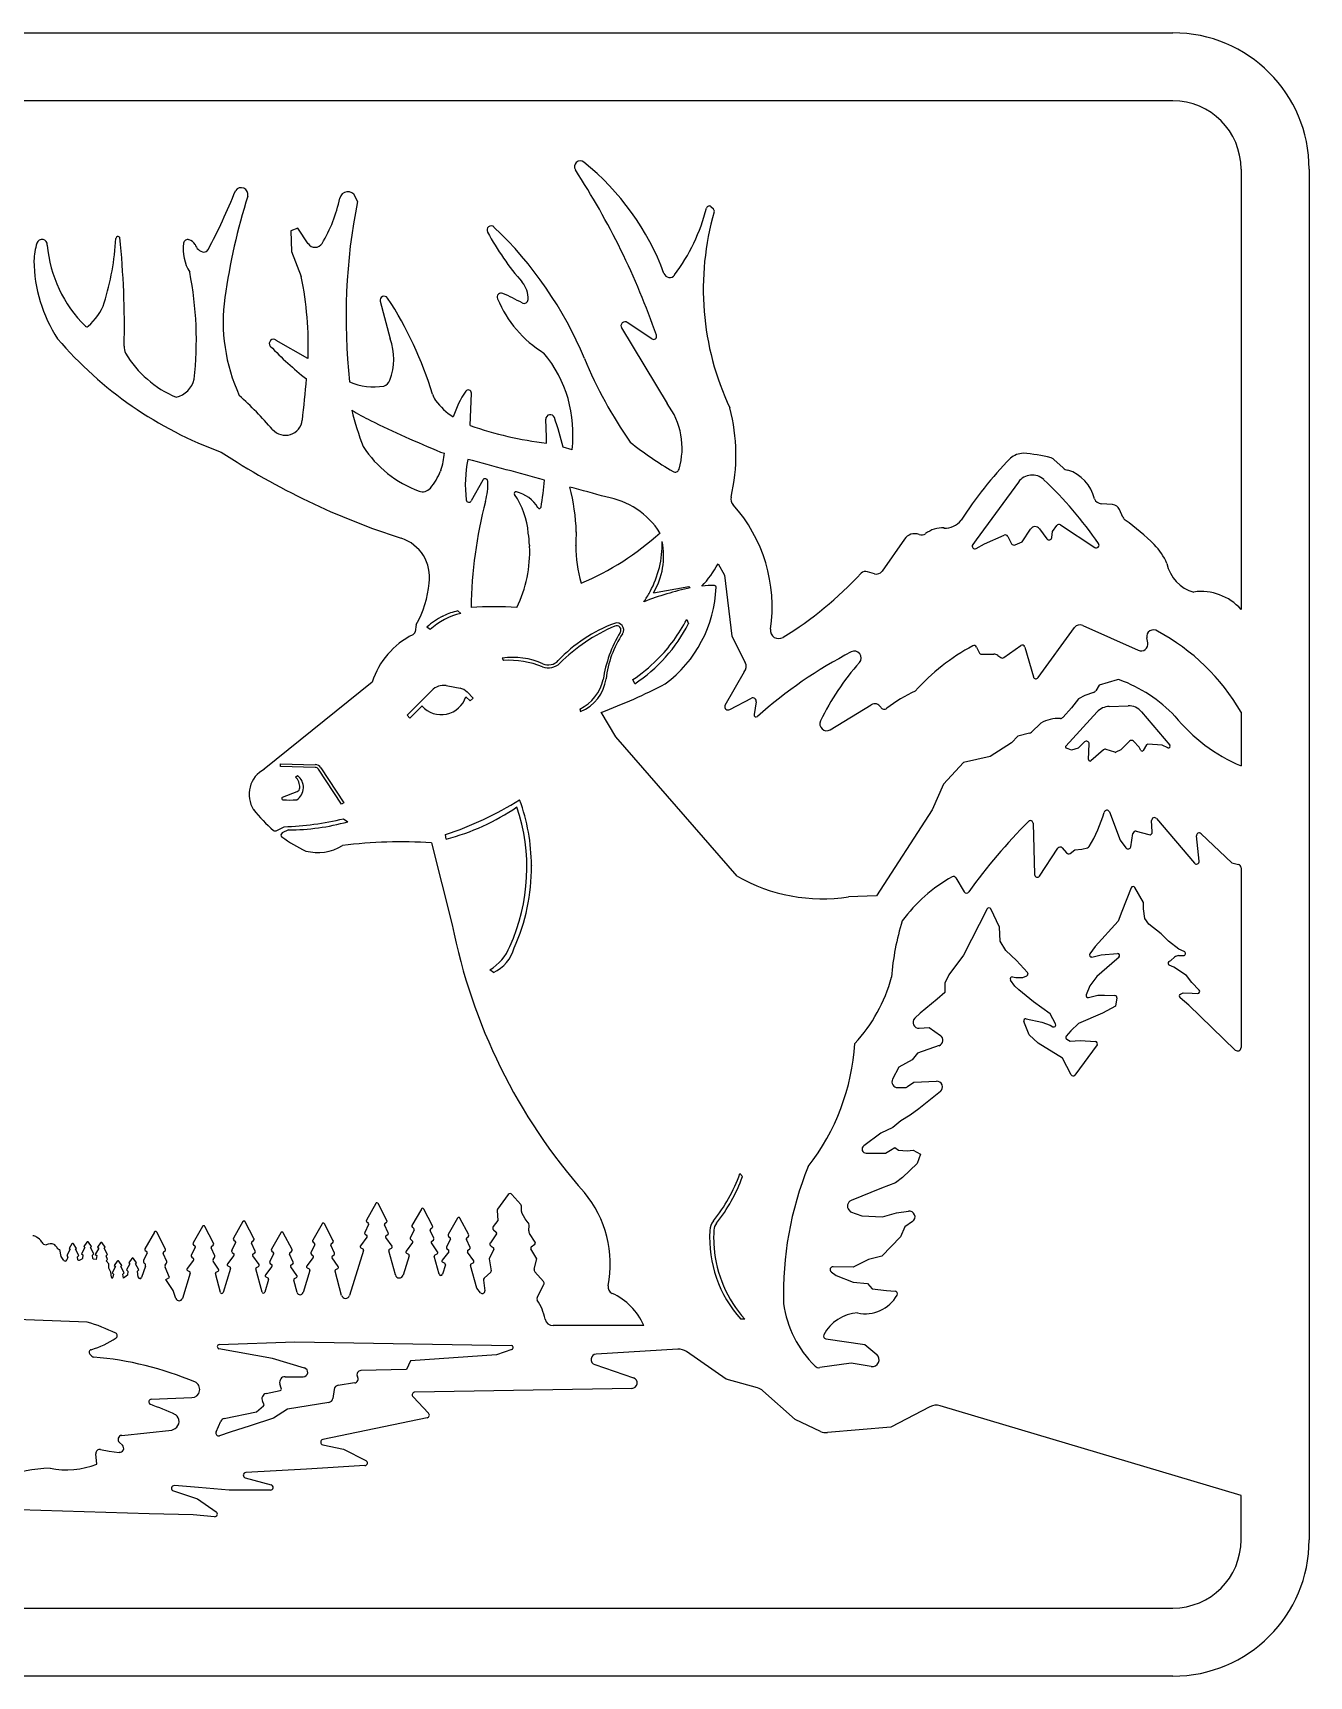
# Model space of a CAD drawing. Header units: inches. Extents: x 14.1 to 27.7, y 7.6 to 12.1.
# Drawn here: x 24.235 to 27.713, y 7.582 to 12.061 of the extents above; entities that cross this region are included whole.
import ezdxf

# ---------------------------------------------------------------- set-up
doc = ezdxf.new("R2010")
doc.units = ezdxf.units.IN
doc.header["$MEASUREMENT"] = 0
doc.layers.add('Default', color=7, linetype='Continuous')
doc.layers.add('WHITE', color=7, linetype='Continuous')

msp = doc.modelspace()

# ---------------------------------------------------------------- linework, layer by layer
at = {"layer": 'Default', "color": 7, "linetype": 'Continuous'}
for p, q in [((14.4683, 12.0612), (27.3416, 12.0612)), ((27.7127, 11.6901), (27.7127, 7.9536)), ((27.3416, 7.5824), (14.4683, 7.5824))]:
    msp.add_line(p, q, dxfattribs=at)
at = {"layer": 'WHITE', "color": 7, "linetype": 'Continuous'}
for p, q in [((27.3416, 11.8756), (14.4683, 11.8756)), ((27.5271, 11.6901), (27.5271, 10.4898)), ((25.1199, 11.6015), (25.1137, 11.6152)), ((26.0898, 11.5807), (26.083, 11.5873)), ((24.9577, 11.5285), (24.938, 11.522)), ((24.938, 11.522), (24.9401, 11.4651)), ((24.9856, 11.4866), (24.9577, 11.5285)), ((24.9401, 11.4651), (24.9664, 11.3973)), ((25.1817, 11.3295), (25.2089, 11.2274)), ((25.8393, 11.2568), (25.9633, 11.051)), ((25.9219, 11.2272), (25.855, 11.2718)), ((24.9849, 11.1735), (24.8982, 11.2231)), ((25.4269, 10.9911), (25.4301, 11.0796)), ((25.7043, 10.9251), (25.6805, 10.9316)), ((25.3461, 10.9188), (25.3568, 10.9158)), ((27.0423, 10.8754), (27.0174, 10.8985)), ((25.3468, 10.8692), (25.3457, 10.8662)), ((25.4609, 10.8422), (25.4299, 10.7857)), ((26.9206, 10.8369), (26.8054, 10.6796)), ((27.1774, 10.7753), (27.1463, 10.7779)), ((27.2055, 10.741), (27.1958, 10.7624)), ((26.9309, 10.6739), (26.9537, 10.7088)), ((26.9781, 10.7095), (26.9983, 10.682)), ((27.0136, 10.7024), (27.025, 10.7184)), ((27.0351, 10.7203), (27.1287, 10.6586)), ((25.5885, 10.6653), (25.5887, 10.6623)), ((25.7146, 10.6636), (25.7146, 10.6653)), ((26.6099, 10.6812), (26.549, 10.5941)), ((26.8054, 10.6796), (26.796, 10.6665)), ((26.8056, 10.6556), (26.8283, 10.6681)), ((26.8283, 10.6681), (26.8821, 10.692)), ((26.8917, 10.6886), (26.902, 10.6689)), ((26.9115, 10.6655), (26.9309, 10.6739)), ((27.0117, 10.6855), (27.0136, 10.7024)), ((26.1021, 10.614), (26.1201, 10.5832)), ((26.1201, 10.5832), (26.1396, 10.4167)), ((26.5285, 10.587), (26.5097, 10.5925)), ((25.9162, 10.5367), (25.9172, 10.5385)), ((25.9264, 10.535), (26.023, 10.5518)), ((26.023, 10.5518), (26.0267, 10.5484)), ((25.393, 10.4857), (25.4015, 10.4787)), ((25.2799, 10.4485), (25.2766, 10.4289)), ((25.3175, 10.4347), (25.309, 10.4417)), ((25.3526, 10.4715), (25.3543, 10.4723)), ((26.017, 10.4626), (26.0221, 10.4509)), ((26.9745, 10.304), (27.0735, 10.4404)), ((27.096, 10.4463), (27.2472, 10.3784)), ((26.1396, 10.4167), (26.1764, 10.3451)), ((26.8812, 10.3585), (26.9268, 10.3914)), ((27.273, 10.3989), (27.2705, 10.412)), ((25.5144, 10.3569), (25.5175, 10.3505)), ((25.9357, 10.3522), (25.9377, 10.3542)), ((26.8068, 10.3873), (26.8137, 10.372)), ((26.8204, 10.3677), (26.8538, 10.3677)), ((26.8646, 10.3642), (26.8726, 10.3585)), ((26.9383, 10.3873), (26.9613, 10.3063)), ((26.1735, 10.3195), (26.1208, 10.2279)), ((25.1599, 10.2917), (24.866, 10.0542)), ((25.2549, 10.2016), (25.3224, 10.2691)), ((25.3612, 10.2823), (25.3657, 10.2815)), ((25.3657, 10.2815), (25.3993, 10.2748)), ((25.4183, 10.2647), (25.4348, 10.2482)), ((25.8751, 10.2868), (25.8701, 10.2985)), ((27.1253, 10.2634), (27.102, 10.2556)), ((27.1402, 10.2829), (27.1314, 10.2682)), ((27.1893, 10.298), (27.1402, 10.2829)), ((25.2956, 10.2266), (25.2628, 10.1938)), ((25.4269, 10.2403), (25.4153, 10.2519)), ((25.4348, 10.2482), (25.4269, 10.2403)), ((25.7257, 10.2183), (25.7278, 10.2117)), ((26.1339, 10.2166), (26.193, 10.2475)), ((26.2065, 10.2377), (26.2004, 10.2031)), ((26.4077, 10.1618), (26.5197, 10.2299)), ((27.0656, 10.222), (27.0422, 10.1961)), ((27.0847, 10.2465), (27.0656, 10.222)), ((27.102, 10.2556), (27.0847, 10.2465)), ((27.1678, 10.2254), (27.2194, 10.227)), ((25.2628, 10.1938), (25.2549, 10.2016)), ((25.8237, 10.1423), (25.784, 10.2093)), ((26.9819, 10.1801), (26.9559, 10.155)), ((27.05, 10.1173), (27.135, 10.2103)), ((27.2563, 10.2106), (27.3332, 10.1197)), ((27.5271, 10.2101), (27.5271, 10.0633)), ((26.1543, 9.7627), (25.8237, 10.1423)), ((26.9019, 10.1265), (26.8435, 10.0888)), ((26.9192, 10.1447), (26.9019, 10.1265)), ((26.9507, 10.1521), (26.9192, 10.1447)), ((27.101, 10.1286), (27.083, 10.1113)), ((27.1119, 10.0804), (27.1136, 10.123)), ((27.2231, 10.1307), (27.1996, 10.1072)), ((27.2495, 10.1139), (27.2338, 10.1305)), ((27.3123, 10.1194), (27.2733, 10.1222)), ((26.8435, 10.0888), (26.7707, 10.0725)), ((27.065, 10.1064), (27.0515, 10.1113)), ((27.083, 10.1113), (27.065, 10.1064)), ((27.1524, 10.1069), (27.118, 10.0774)), ((27.1835, 10.1003), (27.1595, 10.1083)), ((27.1996, 10.1072), (27.1863, 10.1005)), ((27.2544, 10.1055), (27.2495, 10.1139)), ((27.2698, 10.1204), (27.2608, 10.1054)), ((27.3277, 10.1125), (27.3123, 10.1194)), ((24.9101, 10.0615), (24.9103, 10.0689)), ((25.0047, 10.0592), (24.9101, 10.0615)), ((24.9103, 10.0689), (25.0044, 10.0666)), ((24.9512, 10.033), (24.9566, 10.037)), ((25.0766, 9.9586), (25.0137, 10.0542)), ((25.0202, 10.0579), (25.0828, 9.9627)), ((26.7707, 10.0725), (26.7169, 10.0131)), ((24.9155, 9.9781), (24.9557, 9.9935)), ((26.7169, 10.0131), (26.6855, 9.9431)), ((25.0828, 9.9627), (25.0766, 9.9586)), ((26.6855, 9.9431), (26.534, 9.7088)), ((25.0815, 9.9194), (25.0935, 9.9111)), ((26.9606, 9.9069), (26.9646, 9.767)), ((27.1685, 9.938), (27.1978, 9.8607)), ((27.2853, 9.8835), (27.2836, 9.9144)), ((27.2967, 9.9196), (27.4, 9.7983)), ((24.8982, 9.8866), (24.9199, 9.8974)), ((24.9319, 9.889), (24.9148, 9.8805)), ((25.3215, 9.8535), (25.3779, 9.6304)), ((25.3613, 9.8639), (25.3598, 9.8762)), ((27.1978, 9.8607), (27.2134, 9.8398)), ((27.2267, 9.843), (27.2327, 9.8792)), ((27.2418, 9.8852), (27.2758, 9.8759)), ((27.413, 9.8039), (27.4057, 9.8723)), ((27.4181, 9.8785), (27.5024, 9.7987)), ((26.9782, 9.7631), (27.028, 9.8388)), ((27.0398, 9.8396), (27.0517, 9.826)), ((27.0617, 9.8249), (27.0747, 9.8344)), ((27.0747, 9.8344), (27.0936, 9.8359)), ((27.0936, 9.8359), (27.1092, 9.8403)), ((25.5939, 9.7921), (25.5939, 9.7906)), ((27.5024, 9.7987), (27.5199, 9.7948)), ((27.5271, 9.7857), (27.5271, 9.2955)), ((26.7499, 9.7581), (26.773, 9.7203)), ((27.2281, 9.7309), (27.2025, 9.6665)), ((27.2614, 9.6914), (27.2381, 9.7317)), ((26.534, 9.7088), (26.4581, 9.7064)), ((27.2614, 9.6734), (27.2614, 9.6914)), ((26.8353, 9.6736), (26.7713, 9.5474)), ((26.8687, 9.6238), (26.8453, 9.6734)), ((27.1925, 9.6405), (27.1294, 9.5709)), ((27.2025, 9.6665), (27.1925, 9.6405)), ((27.2647, 9.6474), (27.2614, 9.6734)), ((27.276, 9.6316), (27.2647, 9.6474)), ((27.31, 9.6056), (27.276, 9.6316)), ((26.8709, 9.5854), (26.8687, 9.6238)), ((26.8867, 9.5604), (26.8709, 9.5854)), ((27.3291, 9.5852), (27.31, 9.6056)), ((27.3573, 9.5637), (27.3291, 9.5852)), ((26.7713, 9.5474), (26.731, 9.4941)), ((26.9151, 9.5333), (26.8867, 9.5604)), ((27.1294, 9.5709), (27.115, 9.5511)), ((27.1208, 9.5424), (27.1463, 9.5483)), ((27.1463, 9.5483), (27.1905, 9.5518)), ((27.1947, 9.542), (27.1747, 9.5246)), ((27.3359, 9.5333), (27.346, 9.5418)), ((27.3567, 9.5461), (27.3664, 9.5468)), ((27.3726, 9.5572), (27.3573, 9.5637)), ((27.3664, 9.5468), (27.37, 9.5466)), ((25.4904, 9.5004), (25.4802, 9.5073)), ((26.9454, 9.5002), (26.9151, 9.5333)), ((27.1747, 9.5246), (27.1339, 9.4895)), ((27.3309, 9.5299), (27.3359, 9.5333)), ((27.3437, 9.5151), (27.3318, 9.5202)), ((27.3788, 9.4924), (27.3437, 9.5151)), ((26.731, 9.4941), (26.7205, 9.4713)), ((26.7205, 9.4713), (26.7205, 9.4461)), ((26.9105, 9.4631), (26.8988, 9.4796)), ((26.9042, 9.4883), (26.914, 9.4869)), ((26.9218, 9.4529), (26.9105, 9.4631)), ((26.914, 9.4869), (26.9331, 9.4869)), ((26.9615, 9.4201), (26.9218, 9.4529)), ((26.9331, 9.4869), (26.9435, 9.4914)), ((27.1148, 9.4635), (27.1052, 9.4396)), ((27.1339, 9.4895), (27.1148, 9.4635)), ((27.3933, 9.473), (27.3788, 9.4924)), ((27.413, 9.4523), (27.3933, 9.473)), ((26.6989, 9.4277), (26.6526, 9.3897)), ((26.7205, 9.4461), (26.6989, 9.4277)), ((27.0068, 9.3872), (26.9615, 9.4201)), ((27.1117, 9.4321), (27.1374, 9.4386)), ((27.1374, 9.4386), (27.1554, 9.4386)), ((27.1847, 9.408), (27.15, 9.3891)), ((27.1554, 9.4386), (27.1837, 9.4376)), ((27.189, 9.431), (27.1847, 9.408)), ((27.3853, 9.4108), (27.361, 9.4315)), ((27.362, 9.4407), (27.3695, 9.4448)), ((27.3695, 9.4448), (27.3944, 9.4436)), ((27.5114, 9.2888), (27.3853, 9.4108)), ((27.3944, 9.4436), (27.4087, 9.4429)), ((26.6526, 9.3897), (26.6381, 9.3753)), ((26.9498, 9.3303), (26.9356, 9.3667)), ((26.9421, 9.3742), (26.9841, 9.3646)), ((26.9841, 9.3646), (27.0068, 9.3568)), ((27.022, 9.36), (27.0068, 9.3872)), ((27.0843, 9.3609), (27.063, 9.3416)), ((27.15, 9.3891), (27.0843, 9.3609)), ((26.6501, 9.3484), (26.677, 9.3499)), ((26.677, 9.3499), (26.7081, 9.3287)), ((26.9747, 9.3078), (26.9498, 9.3303)), ((27.0068, 9.3568), (27.0144, 9.3524)), ((27.063, 9.3416), (27.0511, 9.3266)), ((27.0529, 9.3182), (27.0619, 9.3134)), ((26.6459, 9.2805), (26.6312, 9.2622)), ((26.7043, 9.3008), (26.6459, 9.2805)), ((27.0404, 9.267), (26.9747, 9.3078)), ((27.0619, 9.3134), (27.089, 9.3145)), ((27.135, 9.3029), (27.074, 9.2206)), ((27.089, 9.3145), (27.1309, 9.3118)), ((26.5947, 9.2423), (26.5777, 9.2095)), ((26.6312, 9.2622), (26.5947, 9.2423)), ((27.0646, 9.2213), (27.0404, 9.267)), ((26.5917, 9.1865), (26.6097, 9.1865)), ((26.6185, 9.1892), (26.6359, 9.2009)), ((26.6359, 9.2009), (26.6972, 9.2039)), ((26.7079, 9.1759), (26.649, 9.1286)), ((26.6, 9.0955), (26.578, 9.0781)), ((26.6253, 9.1117), (26.6, 9.0955)), ((26.649, 9.1286), (26.6253, 9.1117)), ((26.5459, 9.0627), (26.4991, 9.0278)), ((26.578, 9.0781), (26.5459, 9.0627)), ((26.5058, 9.0078), (26.5583, 9.0078)), ((26.5583, 9.0078), (26.572, 9.0156)), ((26.572, 9.0156), (26.5835, 9.0232)), ((26.5835, 9.0232), (26.5941, 9.0156)), ((26.5941, 9.0156), (26.6171, 9.0139)), ((26.6171, 9.0139), (26.634, 9.0156)), ((26.634, 9.0156), (26.6539, 9.0048)), ((26.6539, 9.0048), (26.6448, 8.9796)), ((26.6448, 8.9796), (26.6049, 8.9412)), ((26.1617, 8.952), (26.1686, 8.944)), ((26.5859, 8.9269), (26.5477, 8.9124)), ((26.6049, 8.9412), (26.5859, 8.9269)), ((25.1697, 8.8706), (25.1441, 8.8254)), ((25.2002, 8.8244), (25.1762, 8.8705)), ((25.5306, 8.895), (25.5013, 8.8554)), ((25.565, 8.8679), (25.5407, 8.8954)), ((26.5477, 8.9124), (26.4645, 8.8784)), ((25.2939, 8.8556), (25.2682, 8.8105)), ((25.3244, 8.8095), (25.3004, 8.8555)), ((25.3925, 8.8309), (25.3668, 8.7857)), ((25.423, 8.7848), (25.399, 8.8308)), ((25.502, 8.8243), (25.4895, 8.8075)), ((25.5001, 8.8511), (25.502, 8.8243)), ((25.5666, 8.8492), (25.5666, 8.8636)), ((25.5767, 8.8285), (25.5678, 8.8448)), ((25.5853, 8.8182), (25.5767, 8.8285)), ((26.4588, 8.8532), (26.4635, 8.848)), ((26.4635, 8.848), (26.4941, 8.8373)), ((26.4941, 8.8373), (26.5507, 8.8343)), ((26.5507, 8.8343), (26.5882, 8.8449)), ((26.5882, 8.8449), (26.6207, 8.8498)), ((24.5663, 8.7925), (24.5407, 8.7473)), ((24.5968, 8.7463), (24.5728, 8.7924)), ((24.6974, 8.8083), (24.6718, 8.7631)), ((24.7279, 8.7621), (24.7039, 8.8082)), ((24.8073, 8.8211), (24.7817, 8.7759)), ((24.8378, 8.7749), (24.8138, 8.821)), ((24.9109, 8.791), (24.8852, 8.7458)), ((24.9414, 8.7448), (24.9174, 8.7909)), ((25.0233, 8.8155), (24.9977, 8.7703)), ((25.0538, 8.7693), (25.0298, 8.8154)), ((25.1456, 8.7788), (25.128, 8.7555)), ((25.1501, 8.8131), (25.1394, 8.7918)), ((25.1406, 8.7871), (25.1448, 8.7841)), ((25.1451, 8.8206), (25.149, 8.8177)), ((25.2037, 8.7906), (25.1938, 8.8123)), ((25.1951, 8.8169), (25.1991, 8.8197)), ((25.1981, 8.7832), (25.2024, 8.786)), ((25.2742, 8.7981), (25.2636, 8.7768)), ((25.2693, 8.8057), (25.2731, 8.8028)), ((25.3279, 8.7757), (25.318, 8.7974)), ((25.3192, 8.8019), (25.3232, 8.8047)), ((25.3679, 8.7809), (25.3717, 8.778)), ((25.4178, 8.7772), (25.4218, 8.78)), ((25.4984, 8.7879), (25.4818, 8.7634)), ((25.4906, 8.7985), (25.4977, 8.7929)), ((25.5864, 8.796), (25.5874, 8.8117)), ((25.6041, 8.765), (25.5884, 8.7885)), ((26.5991, 8.7801), (26.5486, 8.727)), ((26.6112, 8.8068), (26.5991, 8.7801)), ((26.632, 8.8212), (26.6112, 8.8068)), ((24.3123, 8.7261), (24.3091, 8.7451)), ((24.3368, 8.7458), (24.3275, 8.7289)), ((24.3419, 8.7603), (24.3338, 8.7484)), ((24.3338, 8.7484), (24.3368, 8.7458)), ((24.3546, 8.7484), (24.3465, 8.7603)), ((24.3516, 8.7458), (24.3546, 8.7484)), ((24.3609, 8.7289), (24.3516, 8.7458)), ((24.3771, 8.7507), (24.3679, 8.7338)), ((24.3679, 8.7338), (24.3716, 8.7304)), ((24.3823, 8.7652), (24.3742, 8.7533)), ((24.3742, 8.7533), (24.3771, 8.7507)), ((24.3949, 8.7533), (24.3869, 8.7652)), ((24.392, 8.7507), (24.3949, 8.7533)), ((24.4013, 8.7338), (24.392, 8.7507)), ((24.3975, 8.7301), (24.4013, 8.7338)), ((24.4147, 8.7488), (24.4054, 8.7319)), ((24.4198, 8.7632), (24.4117, 8.7514)), ((24.4117, 8.7514), (24.4147, 8.7488)), ((24.4325, 8.7514), (24.4244, 8.7632)), ((24.4295, 8.7488), (24.4325, 8.7514)), ((24.4388, 8.7319), (24.4295, 8.7488)), ((24.5467, 8.735), (24.5371, 8.7158)), ((24.5417, 8.7425), (24.5456, 8.7396)), ((24.6003, 8.7125), (24.5904, 8.7342)), ((24.5917, 8.7388), (24.5957, 8.7416)), ((24.6778, 8.7507), (24.6671, 8.7294)), ((24.6728, 8.7583), (24.6767, 8.7554)), ((24.7314, 8.7283), (24.7215, 8.75)), ((24.7227, 8.7546), (24.7267, 8.7574)), ((24.7877, 8.7635), (24.777, 8.7422)), ((24.7782, 8.7375), (24.7824, 8.7346)), ((24.7827, 8.7711), (24.7866, 8.7682)), ((24.8413, 8.7411), (24.8314, 8.7628)), ((24.8327, 8.7674), (24.8367, 8.7701)), ((24.8357, 8.7336), (24.84, 8.7365)), ((24.8863, 8.741), (24.8902, 8.7381)), ((24.9362, 8.7373), (24.9402, 8.7401)), ((25.0037, 8.758), (24.993, 8.7367)), ((24.9987, 8.7655), (25.0026, 8.7626)), ((25.0573, 8.7355), (25.0474, 8.7572)), ((25.0487, 8.7618), (25.0527, 8.7646)), ((25.1365, 8.7429), (25.0981, 8.6198)), ((25.1293, 8.75), (25.1346, 8.7473)), ((25.2139, 8.754), (25.1971, 8.778)), ((25.223, 8.676), (25.205, 8.7417)), ((25.207, 8.746), (25.2124, 8.7485)), ((25.2698, 8.7639), (25.2522, 8.7406)), ((25.2535, 8.735), (25.2588, 8.7323)), ((25.2648, 8.7721), (25.2689, 8.7691)), ((25.338, 8.7391), (25.3212, 8.763)), ((25.3222, 8.7682), (25.3265, 8.771)), ((25.3311, 8.7311), (25.3365, 8.7336)), ((25.3684, 8.7392), (25.3508, 8.7158)), ((25.3728, 8.7734), (25.3622, 8.7521)), ((25.3634, 8.7474), (25.3675, 8.7444)), ((25.4265, 8.7509), (25.4166, 8.7726)), ((25.4366, 8.7143), (25.4198, 8.7383)), ((25.4208, 8.7435), (25.4251, 8.7463)), ((25.4912, 8.7458), (25.479, 8.7197)), ((25.4838, 8.7542), (25.4897, 8.7505)), ((25.6084, 8.7202), (25.5924, 8.7473)), ((25.5933, 8.7521), (25.6033, 8.7601)), ((26.0911, 8.7519), (26.0913, 8.7501)), ((24.3199, 8.7156), (24.3123, 8.7261)), ((24.3275, 8.7289), (24.3301, 8.7266)), ((24.3307, 8.7239), (24.328, 8.7167)), ((24.3572, 8.7252), (24.3609, 8.7289)), ((24.3582, 8.7175), (24.3572, 8.7252)), ((24.369, 8.719), (24.3612, 8.7157)), ((24.3716, 8.7304), (24.3704, 8.7208)), ((24.3987, 8.721), (24.3975, 8.7301)), ((24.4077, 8.7176), (24.4005, 8.7192)), ((24.4054, 8.7319), (24.4092, 8.7285)), ((24.4092, 8.7285), (24.4077, 8.7176)), ((24.4351, 8.7282), (24.4366, 8.7299)), ((24.4383, 8.7178), (24.4351, 8.7282)), ((24.4352, 8.7146), (24.4383, 8.7178)), ((24.4426, 8.7061), (24.4352, 8.7146)), ((24.4366, 8.7299), (24.4388, 8.7319)), ((24.442, 8.6944), (24.4426, 8.7061)), ((24.4474, 8.6832), (24.442, 8.6944)), ((24.4602, 8.6988), (24.451, 8.6819)), ((24.4654, 8.7132), (24.4573, 8.7014)), ((24.4573, 8.7014), (24.4602, 8.6988)), ((24.478, 8.7014), (24.47, 8.7132)), ((24.4751, 8.6988), (24.478, 8.7014)), ((24.4844, 8.6819), (24.4751, 8.6988)), ((24.4999, 8.7066), (24.4907, 8.6897)), ((24.4907, 8.6897), (24.4944, 8.6862)), ((24.5051, 8.721), (24.497, 8.7091)), ((24.497, 8.7091), (24.4999, 8.7066)), ((24.5178, 8.7091), (24.5097, 8.721)), ((24.5148, 8.7066), (24.5178, 8.7091)), ((24.5241, 8.6897), (24.5148, 8.7066)), ((24.5218, 8.6876), (24.5241, 8.6897)), ((24.5419, 8.6999), (24.5314, 8.669)), ((24.5954, 8.7025), (24.599, 8.7079)), ((24.6077, 8.6691), (24.5955, 8.6973)), ((24.6733, 8.7165), (24.6557, 8.6932)), ((24.6683, 8.7247), (24.6725, 8.7218)), ((24.7265, 8.7182), (24.73, 8.7237)), ((24.7415, 8.6917), (24.7266, 8.713)), ((24.7741, 8.6933), (24.7538, 8.6281)), ((24.7832, 8.7293), (24.7656, 8.706)), ((24.7669, 8.7004), (24.7722, 8.6978)), ((24.8515, 8.7045), (24.8347, 8.7284)), ((24.8598, 8.6291), (24.8426, 8.6921)), ((24.8446, 8.6965), (24.85, 8.699)), ((24.8868, 8.6992), (24.8692, 8.6759)), ((24.8912, 8.7335), (24.8806, 8.7122)), ((24.8818, 8.7075), (24.8859, 8.7045)), ((24.9449, 8.711), (24.935, 8.7327)), ((24.955, 8.6744), (24.9382, 8.6983)), ((24.9393, 8.7036), (24.9435, 8.7064)), ((24.9992, 8.7237), (24.9816, 8.7004)), ((24.9829, 8.6949), (24.9882, 8.6922)), ((24.9942, 8.732), (24.9984, 8.729)), ((25.0674, 8.6989), (25.0507, 8.7228)), ((25.0517, 8.7281), (25.056, 8.7309)), ((25.0606, 8.6909), (25.066, 8.6934)), ((25.2606, 8.7279), (25.2443, 8.6756)), ((25.3424, 8.6781), (25.3291, 8.7267)), ((25.3592, 8.7032), (25.3513, 8.6779)), ((25.3521, 8.7103), (25.3574, 8.7076)), ((25.4446, 8.6403), (25.4277, 8.702)), ((25.4297, 8.7063), (25.4351, 8.7088)), ((25.479, 8.7197), (25.4845, 8.6867)), ((25.6015, 8.6913), (25.6084, 8.7202)), ((26.4703, 8.6974), (26.4155, 8.6981)), ((26.5123, 8.7176), (26.4703, 8.6974)), ((26.5486, 8.727), (26.5123, 8.7176)), ((24.4492, 8.6697), (24.4474, 8.6832)), ((24.451, 8.6819), (24.4547, 8.6784)), ((24.4547, 8.6784), (24.4536, 8.6697)), ((24.4806, 8.6782), (24.4821, 8.6798)), ((24.482, 8.6675), (24.4806, 8.6782)), ((24.493, 8.6753), (24.482, 8.6675)), ((24.4821, 8.6798), (24.4844, 8.6819)), ((24.4944, 8.6862), (24.493, 8.6753)), ((24.5203, 8.686), (24.5218, 8.6876)), ((24.5224, 8.6699), (24.5203, 8.686)), ((24.5977, 8.6636), (24.6077, 8.6691)), ((24.6176, 8.6331), (24.5977, 8.6636)), ((24.6641, 8.6805), (24.6428, 8.6121)), ((24.657, 8.6877), (24.6623, 8.685)), ((24.7466, 8.6282), (24.7326, 8.6794)), ((24.7346, 8.6837), (24.74, 8.6862)), ((24.8776, 8.6633), (24.867, 8.629)), ((24.8705, 8.6704), (24.8758, 8.6677)), ((24.9554, 8.6282), (24.9461, 8.6621)), ((24.9481, 8.6664), (24.9535, 8.6689)), ((24.9901, 8.6878), (24.9714, 8.6279)), ((25.0767, 8.6202), (25.0586, 8.6866)), ((25.4628, 8.6617), (25.4664, 8.6324)), ((25.4832, 8.6833), (25.465, 8.6674)), ((25.6265, 8.6581), (25.6031, 8.6847)), ((25.6092, 8.614), (25.6276, 8.6499)), ((26.4105, 8.6848), (26.4245, 8.674)), ((26.4245, 8.674), (26.4703, 8.6562)), ((26.4703, 8.6562), (26.5095, 8.6523)), ((26.5095, 8.6523), (26.5223, 8.6376)), ((24.6252, 8.6117), (24.6176, 8.6331)), ((25.4549, 8.6275), (25.4446, 8.6403)), ((26.5223, 8.6376), (26.5614, 8.6337)), ((26.5614, 8.6337), (26.5844, 8.6319)), ((24.383, 8.5476), (24.1678, 8.5558)), ((26.1752, 8.5552), (26.1641, 8.5552)), ((25.8997, 8.538), (25.6528, 8.538)), ((24.8881, 8.4482), (24.7423, 8.4748)), ((24.7431, 8.4859), (24.9493, 8.4939)), ((24.9493, 8.4939), (25.5384, 8.4839)), ((25.5402, 8.4731), (25.4984, 8.4582)), ((25.993, 8.4735), (25.7701, 8.4603)), ((26.1243, 8.3916), (26.0165, 8.4669)), ((26.3957, 8.5018), (26.5021, 8.4866)), ((26.5021, 8.4866), (26.5346, 8.459)), ((24.3962, 8.4543), (24.3909, 8.4599)), ((24.9756, 8.4222), (24.8881, 8.4482)), ((25.2641, 8.442), (25.2535, 8.4185)), ((25.4984, 8.4582), (25.2641, 8.442)), ((25.7662, 8.4314), (25.8718, 8.3956)), ((26.4651, 8.435), (26.3796, 8.4232)), ((26.5198, 8.4265), (26.4651, 8.435)), ((24.9123, 8.3669), (24.9084, 8.3792)), ((24.9225, 8.3986), (24.9721, 8.3986)), ((25.1121, 8.3814), (25.0672, 8.375)), ((25.2535, 8.4185), (25.1292, 8.4154)), ((26.2099, 8.3679), (26.1243, 8.3916)), ((24.5585, 8.3371), (24.6687, 8.3415)), ((24.8648, 8.3246), (24.8611, 8.3312)), ((24.871, 8.3529), (24.9089, 8.361)), ((25.0562, 8.364), (25.0526, 8.3394)), ((25.2711, 8.3438), (25.3134, 8.2988)), ((25.8673, 8.3667), (25.2764, 8.3563)), ((26.3122, 8.2819), (26.2246, 8.3598)), ((24.757, 8.2849), (24.8451, 8.303)), ((24.8913, 8.2858), (24.8278, 8.2643)), ((24.8451, 8.303), (24.8637, 8.3188)), ((24.9293, 8.3105), (24.8913, 8.2858)), ((25.0418, 8.3284), (24.9293, 8.3105)), ((25.3097, 8.2863), (25.0255, 8.2273)), ((26.6797, 8.3167), (26.5731, 8.2611)), ((27.5271, 8.0747), (26.7074, 8.3193)), ((24.4775, 8.2387), (24.6144, 8.2526)), ((24.6144, 8.2526), (24.6228, 8.2575)), ((24.7345, 8.2479), (24.7477, 8.2775)), ((24.7731, 8.247), (24.7435, 8.2378)), ((24.8278, 8.2643), (24.7731, 8.247)), ((26.3814, 8.2496), (26.3122, 8.2819)), ((26.5731, 8.2611), (26.4003, 8.2462)), ((24.42, 8.2004), (24.4435, 8.1958)), ((24.4794, 8.2116), (24.471, 8.2195)), ((25.0255, 8.2128), (25.0813, 8.2012)), ((25.0813, 8.2012), (25.1429, 8.1701)), ((24.4099, 8.1604), (24.4068, 8.1882)), ((24.4435, 8.1958), (24.4704, 8.1924)), ((25.14, 8.1561), (24.9807, 8.1461)), ((24.814, 8.1227), (24.8844, 8.1039)), ((24.9807, 8.1461), (24.8156, 8.1373)), ((24.6181, 8.0872), (24.6842, 8.0654)), ((24.6866, 8.0965), (24.621, 8.1016)), ((24.6842, 8.0654), (24.7349, 8.0306)), ((24.7705, 8.0893), (24.6866, 8.0965)), ((24.8825, 8.0893), (24.7705, 8.0893)), ((27.5271, 7.9536), (27.5271, 8.0747)), ((24.5525, 8.0245), (24.042, 8.0411)), ((24.6721, 8.0221), (24.5525, 8.0245)), ((24.7301, 8.017), (24.6721, 8.0221)), ((23.9773, 7.768), (27.3416, 7.768))]:
    msp.add_line(p, q, dxfattribs=at)
for centre, radius, start, end in [((27.3416, 11.6901), 0.3711, 0, 90), ((27.3416, 11.6901), 0.1856, 0, 90), ((25.7267, 11.6964), 0.0158, 51.3148, 213.0436), ((25.3022, 11.1663), 0.6949, 20.1265, 51.3145), ((23.9723, 10.5552), 2.0771, 19.1591, 33.0427), ((23.2102, 12.2665), 1.7006, 332.0599, 338.0513), ((26.5512, 11.0779), 1.8121, 162.71, 171.6813), ((24.803, 11.6206), 0.0186, 347.1955, 146.2203), ((24.6909, 11.689), 0.3887, 328.7521, 348.3555), ((25.0934, 11.6061), 0.0223, 24.0894, 168.3554), ((26.6895, 11.2865), 1.6009, 168.6553, 186.3364), ((25.5669, 11.7117), 0.5198, 323.3246, 345.7517), ((26.8186, 11.3627), 0.7567, 163.8353, 205.3429), ((26.0779, 11.5819), 0.00742, 46.3999, 165.751), ((26.0847, 11.5754), 0.00742, 343.8352, 46.3996), ((25.4839, 11.524), 0.0111, 46.5389, 210.4086), ((26.1056, 11.8544), 0.7152, 208.0292, 221.3745), ((24.7746, 10.7755), 1.0423, 22.4486, 46.5386), ((24.4432, 11.4301), 0.2053, 163.5207, 177.1912), ((24.2601, 11.4836), 0.0146, 356.3845, 161.0195), ((24.6254, 11.5125), 0.352, 184.8511, 225.4239), ((23.695, 11.5488), 0.7682, 343.0899, 356.432), ((24.4673, 11.5007), 0.00557, 25.9796, 176.432), ((22.0544, 11.2584), 2.4303, 358.8044, 5.7783), ((24.7644, 11.4716), 0.1196, 171.9836, 211.7843), ((24.657, 11.4867), 0.0111, 70.2712, 171.9836), ((24.649, 11.4644), 0.0349, 35.315, 70.2712), ((24.7045, 11.4918), 0.0281, 194.8711, 263.8715), ((24.7027, 11.4749), 0.0111, 263.8718, 332.0599), ((25.0042, 11.499), 0.0223, 213.6901, 328.7521), ((24.6381, 11.4453), 0.4, 180.7364, 213.009), ((23.7127, 11.2227), 0.9681, 353.74, 11.072), ((24.0596, 11.2097), 0.9261, 357.7589, 11.6909), ((25.5116, 11.3363), 0.0731, 358.5844, 38.3602), ((25.9704, 11.4112), 0.0167, 200.1263, 323.3242), ((25.2384, 11.2742), 0.4846, 172.186, 204.5155), ((25.1924, 11.3324), 0.0111, 33.1919, 194.9314), ((24.3512, 10.7821), 1.0164, 16.8208, 33.1912), ((25.5115, 11.3408), 0.0111, 66.8932, 202.7971), ((25.7973, 11.4609), 0.3211, 202.7972, 238.1226), ((25.3175, 10.8859), 0.5056, 60.2914, 66.8932), ((25.5736, 11.3348), 0.0111, 240.2914, 358.5845), ((24.2938, 11.3724), 0.1441, 309.6661, 340.9622), ((24.3822, 11.2657), 0.00557, 225.4253, 309.6662), ((25.8488, 11.2625), 0.0111, 56.3107, 211.0722), ((25.1077, 11.9139), 1.058, 220.4583, 250.1514), ((24.5305, 11.2067), 0.0464, 178.8044, 203.7148), ((24.8909, 11.2146), 0.0113, 49.4267, 219.4435), ((25.582, 11.8784), 0.9695, 223.7937, 231.6679), ((25.0546, 11.1722), 0.1639, 339.412, 19.6784), ((25.9265, 11.2342), 0.00835, 236.3103, 19.1591), ((24.7375, 11.3358), 0.2899, 210.6298, 247.3406), ((25.3641, 10.9688), 0.343, 352.6807, 39.7695), ((26.8902, 11.6572), 1.2497, 202.7735, 214.706), ((24.6113, 11.132), 0.0654, 282.8018, 346.8666), ((21.4822, 11.4096), 3.5107, 353.3893, 355.2336), ((25.1641, 11.2636), 0.1672, 246.8548, 279.4214), ((25.1858, 11.1211), 0.0232, 284.1285, 343.4441), ((24.0093, 10.209), 1.1695, 41.2529, 47.6312), ((25.3774, 11.0923), 0.0557, 196.8208, 216.0833), ((25.6781, 10.9124), 0.3146, 146.8454, 161.0324), ((25.4218, 11.0798), 0.00835, 357.9537, 146.8455), ((25.894, 11.2281), 0.8138, 193.8841, 201.2307), ((25.6561, 11.9657), 1.0839, 239.3812, 242.469), ((25.4724, 11.1616), 0.1732, 216.0833, 238.0242), ((25.6449, 11.0086), 0.0121, 18.9424, 183.2234), ((25.8031, 10.9294), 0.2012, 343.4467, 37.2028), ((25.6471, 10.9115), 0.5039, 346.7207, 14.6272), ((24.9234, 11.0108), 0.0464, 221.2529, 353.3893), ((26.6915, 14.173), 3.5214, 244.1297, 247.5373), ((25.7613, 11.9559), 1.0211, 250.8854, 262.8722), ((24.5414, 10.9464), 1.0932, 359.8025, 3.2241), ((24.6799, 10.6774), 1.0324, 14.2538, 18.942), ((25.3936, 11.1013), 0.3079, 213.0224, 249.8461), ((26.5299, 11.793), 1.0784, 231.7869, 239.3097), ((25.8501, 12.5888), 2.0007, 236.5894, 252.2097), ((25.1924, 10.9266), 0.1647, 339.5987, 356.2609), ((25.768, 10.8293), 0.3544, 168.6879, 186.6328), ((12.3702, -37.7229), 50.3426, 74.72911, 74.97571), ((27.6835, 10.1399), 1.0938, 135.8374, 147.1825), ((26.9349, 10.8595), 0.0557, 91.1226, 130.391), ((26.9081, 10.5068), 0.4092, 75.6482, 86.3914), ((27.0022, 10.8822), 0.0223, 47.1216, 70.917), ((25.1924, 10.9266), 0.1647, 319.8603, 338.4853), ((25.4674, 10.8387), 0.00742, 2.7944, 151.2147), ((25.3046, 10.8307), 0.1704, 344.1096, 2.7944), ((24.5414, 10.9464), 1.0932, 350.6437, 354.5301), ((25.9852, 10.8752), 0.0111, 239.3092, 343.4468), ((26.958, 10.8096), 0.0464, 46.7808, 143.8068), ((26.2662, 10.0734), 1.0566, 34.3118, 46.7807), ((27.0574, 10.8917), 0.0223, 227.1217, 264.7901), ((27.0219, 10.7661), 0.1087, 13.4249, 72.052), ((25.2971, 10.8383), 0.0278, 249.8462, 319.8602), ((25.5515, 10.8059), 0.00464, 76.1187, 214.3705), ((25.3667, 10.6795), 0.2193, 4.7604, 34.3705), ((25.5297, 10.7176), 0.0956, 31.1554, 76.1192), ((25.1579, 10.6834), 0.5583, 1.7812, 14.5222), ((12.3702, -37.7229), 50.3426, 74.53187, 74.64803), ((25.7602, 10.5812), 0.2181, 32.5507, 80.3571), ((26.1593, 10.7907), 0.0223, 166.7207, 223.8304), ((25.4233, 10.7892), 0.00742, 186.6328, 331.2147), ((26.6407, 10.478), 1.2114, 165.3642, 179.192), ((25.6155, 10.7695), 0.00464, 211.1548, 350.6434), ((25.8304, 10.4958), 0.4194, 351.7476, 41.7698), ((27.1481, 10.8001), 0.0223, 203.0992, 265.2361), ((27.1755, 10.7531), 0.0223, 24.4442, 85.2366), ((26.7137, 10.6359), 0.0759, 86.8041, 127.2968), ((26.7206, 10.7672), 0.0557, 267.1815, 321.6327), ((26.9661, 10.7007), 0.0148, 36.2701, 146.874), ((27.031, 10.7142), 0.00742, 56.5891, 144.6876), ((27.2258, 10.7502), 0.0223, 204.4442, 229.9695), ((26.8289, 10.1971), 0.6586, 45.4574, 54.4816), ((25.2048, 10.5778), 0.1113, 351.5583, 72.21), ((25.2425, 10.6463), 0.3466, 334.125, 2.6421), ((25.2425, 10.6463), 0.3466, 3.1369, 8.5336), ((26.121, 10.6679), 0.4064, 175.3548, 180.3676), ((26.121, 10.6679), 0.4064, 180.6022, 195.2113), ((25.4421, 11.2478), 0.7441, 292.6662, 312.4281), ((25.6738, 10.6693), 0.2763, 331.7353, 1.0622), ((25.7591, 10.6351), 0.1949, 329.11, 11.65), ((26.6379, 10.6622), 0.0338, 69.2258, 145.7989), ((26.6566, 10.7111), 0.0186, 248.8307, 306.9194), ((26.802, 10.6621), 0.00742, 144.2921, 298.843), ((26.8851, 10.6852), 0.00742, 27.597, 113.9037), ((26.9086, 10.6724), 0.00742, 207.597, 293.2631), ((27.0043, 10.6864), 0.00742, 216.2689, 353.3863), ((27.1328, 10.6648), 0.00742, 236.59, 34.3115), ((27.1664, 10.5464), 0.1729, 23.3939, 43.9882), ((27.4236, 10.6344), 0.1003, 191.1369, 255.6586), ((25.8432, 10.7542), 0.2945, 316.9075, 331.5544), ((25.7569, 11.2657), 0.9995, 301.5243, 317.339), ((26.5045, 10.5747), 0.0186, 73.6104, 132.5107), ((26.5338, 10.6048), 0.0186, 253.6107, 325.008), ((25.0386, 10.5851), 0.2774, 330.4832, 355.1001), ((26.1974, 9.7457), 0.8207, 102.0078, 111.2522), ((25.6738, 10.6693), 0.2763, 324.933, 331.3263), ((25.7522, 10.5636), 0.3451, 306.693, 357.7695), ((26.0828, 10.4195), 0.1358, 85.807, 100.4372), ((26.0924, 10.5503), 0.00464, 357.77, 85.807), ((27.4185, 10.3932), 0.1454, 41.6605, 97.825), ((25.4342, 10.3047), 0.1856, 102.8111, 115.484), ((25.4918, 9.5228), 0.9742, 86.3228, 93.6772), ((25.4342, 10.3047), 0.1856, 116.0671, 132.4242), ((25.4427, 10.2977), 0.1856, 102.8111, 132.4242), ((25.962, 10.0709), 0.4064, 110.4816, 136.57), ((26.0092, 10.0042), 0.4787, 113.2097, 134.9332), ((25.8264, 10.4339), 0.0189, 326.132, 110.4817), ((25.826, 10.4336), 0.0118, 324.3818, 117.2444), ((25.6273, 10.6567), 0.4452, 303.8309, 332.4786), ((25.6222, 10.6683), 0.4452, 315.1242, 332.4786), ((26.2675, 10.4324), 0.0223, 171.7478, 302.7346), ((27.0884, 10.4293), 0.0186, 65.8502, 143.3319), ((25.3677, 10.2255), 0.2181, 116.4537, 162.3198), ((25.2656, 10.4307), 0.0111, 296.4536, 350.3027), ((26.1209, 10.2514), 0.3349, 148.4161, 171.8052), ((26.0708, 10.2699), 0.2754, 146.1322, 173.5685), ((27.0696, 9.8813), 0.578, 118.2129, 138.1094), ((26.8, 10.3842), 0.00742, 24.444, 119.633), ((26.9312, 10.3854), 0.00742, 15.2554, 125.754), ((27.2548, 10.3954), 0.0186, 245.8502, 10.954), ((27.2887, 10.4155), 0.0186, 53.5695, 190.954), ((27.0248, 9.9191), 0.5805, 30.0848, 61.7385), ((25.5437, 10.1594), 0.1997, 66.0292, 98.4473), ((25.5342, 10.1187), 0.2324, 67.2554, 94.1233), ((25.6399, 10.3758), 0.0371, 246.0292, 316.5701), ((25.6222, 10.6683), 0.4452, 303.8309, 314.7667), ((27.0381, 9.2675), 1.2459, 117.3765, 131.6845), ((26.4736, 10.3574), 0.0186, 318.6526, 116.9958), ((26.8204, 10.3751), 0.00742, 204.4436, 270), ((26.8538, 10.3491), 0.0186, 54.4617, 90), ((26.8769, 10.3646), 0.00742, 234.4635, 305.7537), ((25.6395, 10.3759), 0.0456, 250.2017, 313.8753), ((26.1558, 10.3345), 0.0232, 319.642, 27.2164), ((27.0119, 9.8807), 0.7005, 138.4651, 154.1732), ((26.9684, 10.3083), 0.00742, 195.946, 324.7099), ((25.3552, 10.2363), 0.0464, 82.6293, 135), ((25.392, 10.2384), 0.0371, 45, 78.6898), ((25.6735, 10.3249), 0.1187, 296.0902, 347.4431), ((25.6843, 10.3171), 0.1141, 292.4071, 351.7438), ((25.2406, 11.6653), 1.5542, 290.4666, 297.5069), ((26.7879, 9.9359), 0.3632, 114.1468, 128.4769), ((27.1218, 10.274), 0.0111, 288.435, 328.9504), ((27.1926, 10.2873), 0.0111, 69.7148, 107.0765), ((27.0578, 9.9228), 0.3998, 43.6311, 69.7148), ((25.3482, 10.2735), 0.0705, 221.6969, 342.1508), ((26.1296, 10.2249), 0.00928, 160.5487, 297.5527), ((26.1973, 10.2393), 0.00928, 349.9923, 117.5526), ((26.5293, 10.214), 0.0186, 30.0756, 121.2925), ((26.555, 10.2289), 0.0111, 210.076, 308.4121), ((27.1692, 10.179), 0.0464, 91.7895, 137.5638), ((27.2209, 10.1806), 0.0464, 40.3017, 91.7897), ((26.2059, 10.2022), 0.00557, 169.9932, 311.6843), ((26.3981, 10.1777), 0.0186, 153.9854, 301.2933), ((27.0305, 10.092), 0.1006, 87.4943, 118.8709), ((27.0339, 10.2036), 0.0111, 275.1319, 317.8719), ((27.706, 10.4885), 0.4613, 218.9284, 247.1835), ((26.9482, 10.163), 0.0111, 283.3092, 314.0419), ((27.1061, 10.1233), 0.00742, 357.7076, 134.0296), ((27.2284, 10.1254), 0.00742, 43.2641, 135.001), ((27.273, 10.1185), 0.00371, 85.9142, 149.0348), ((27.0527, 10.1148), 0.00371, 137.5635, 250.3456), ((27.1156, 10.0802), 0.00371, 177.7076, 310.6019), ((27.1572, 10.1013), 0.00742, 71.5664, 130.6011), ((27.1847, 10.1038), 0.00371, 251.5669, 296.5633), ((27.2576, 10.1074), 0.00371, 210.5515, 329.0362), ((27.3296, 10.1167), 0.00464, 245.7725, 40.2363), ((24.9019, 9.9856), 0.0774, 117.601, 212.5368), ((24.9221, 10.0046), 0.0407, 358.7124, 44.3099), ((24.9318, 10.0048), 0.0407, 303.4458, 52.3101), ((25.0044, 10.0481), 0.0186, 31.868, 90.1006), ((25.0044, 10.0481), 0.0111, 33.3666, 88.6022), ((24.9517, 10.0039), 0.0111, 291.0376, 358.7125), ((25.1446, 10.1864), 0.3919, 218.2075, 229.7044), ((24.9169, 9.9746), 0.00371, 111.0377, 269.9995), ((24.9355, 10.2444), 0.2742, 266.0971, 273.903), ((25.0579, 10.7815), 0.9543, 288.4399, 301.854), ((25.2073, 10.4609), 0.6165, 284.4627, 304.2469), ((25.0615, 9.7857), 0.5198, 335.6638, 18.5726), ((25.0567, 9.7872), 0.5373, 0.5146, 19.9889), ((27.1616, 9.9354), 0.00742, 20.7257, 169.716), ((24.8964, 10.6734), 0.7764, 271.7342, 283.7965), ((24.9333, 10.4819), 0.5929, 269.8565, 285.6742), ((28.0048, 8.8532), 1.496, 134.9504, 144.5975), ((26.9532, 9.9067), 0.00742, 1.6365, 135.5987), ((26.789, 10.0409), 0.3798, 328.7072, 344.0794), ((27.291, 9.9148), 0.00742, 40.3998, 183.1801), ((24.8953, 9.8924), 0.00649, 229.7056, 296.5643), ((24.9178, 9.8747), 0.00649, 116.5643, 233.9484), ((25.1446, 10.1864), 0.3919, 233.9484, 244.9556), ((25.2375, 8.6503), 1.2061, 86.0039, 97.5461), ((27.24, 9.878), 0.00742, 75.9658, 170.5379), ((27.2779, 9.8831), 0.00742, 253.2996, 3.1801), ((27.413, 9.8731), 0.00742, 46.5478, 186.1151), ((25.0114, 9.9578), 0.1307, 255.485, 301.1659), ((27.0342, 9.8347), 0.00742, 41.1867, 146.6339), ((27.0573, 9.8309), 0.00742, 221.1858, 306.3261), ((27.1072, 9.8474), 0.00742, 285.6459, 328.7066), ((27.2193, 9.8443), 0.00742, 216.8719, 350.5378), ((25.0567, 9.7872), 0.5373, 335.8274, 0.3616), ((26.972, 9.7672), 0.00742, 181.636, 326.6345), ((27.4056, 9.8031), 0.00742, 220.4007, 6.1149), ((27.5179, 9.7857), 0.00928, 0, 77.3657), ((26.3873, 10.1716), 0.4706, 240.3339, 278.6503), ((26.9414, 9.3965), 0.4163, 118.9455, 144.075), ((26.7435, 9.7543), 0.00742, 31.4298, 118.9464), ((26.7793, 9.7241), 0.00742, 211.4298, 324.5975), ((27.2333, 9.7289), 0.00557, 30.0106, 158.3692), ((26.8403, 9.6711), 0.00557, 25.2667, 153.1061), ((26.9124, 9.9336), 1.5642, 191.1772, 221.336), ((27.2728, 9.4318), 0.7004, 162.6436, 175.4568), ((25.4127, 9.6207), 0.132, 300.7883, 338.118), ((25.4473, 9.5941), 0.1031, 294.7353, 344.9061), ((27.1195, 9.5479), 0.00557, 143.9357, 282.9179), ((27.191, 9.5462), 0.00557, 311.2281, 94.4832), ((27.358, 9.5276), 0.0186, 94.0375, 130.3012), ((27.3704, 9.5521), 0.00557, 265.9623, 67.0991), ((26.9413, 9.4965), 0.00557, 293.2788, 42.5594), ((27.334, 9.5253), 0.00557, 123.8708, 246.9217), ((26.1608, 9.5981), 0.4284, 317.2128, 345.0008), ((26.9034, 9.4828), 0.00557, 81.6071, 215.2024), ((27.409, 9.4485), 0.00557, 267.039, 43.7457), ((27.1103, 9.4375), 0.00557, 158.1174, 284.257), ((27.1835, 9.432), 0.00557, 349.4321, 87.8241), ((27.3646, 9.4358), 0.00557, 118.5601, 229.5139), ((26.6491, 9.3641), 0.0158, 134.6688, 273.3664), ((26.9408, 9.3687), 0.00557, 77.1835, 201.2504), ((26.6992, 9.3157), 0.0158, 289.0938, 55.5872), ((27.0172, 9.3572), 0.00557, 240.0381, 29.2147), ((27.0555, 9.3231), 0.00557, 141.7259, 241.7419), ((25.8659, 9.3464), 0.6106, 322.1222, 356.3079), ((27.1305, 9.3062), 0.00557, 323.4632, 86.2483), ((27.5179, 9.2955), 0.00928, 225.9449, 0), ((26.5917, 9.2022), 0.0158, 152.7232, 270), ((26.6097, 9.2022), 0.0158, 270, 304.1479), ((26.698, 9.1882), 0.0158, 308.7896, 92.7661), ((27.0695, 9.2239), 0.00557, 207.989, 323.4617), ((26.5058, 9.0189), 0.0111, 126.7301, 270), ((27.2013, 8.6253), 0.921, 157.9195, 181.7082), ((25.7377, 9.1042), 0.4505, 321.3771, 340.2458), ((25.7446, 9.0962), 0.4505, 321.6443, 340.2458), ((25.1729, 8.8688), 0.00371, 27.5413, 150.4587), ((25.5358, 8.8911), 0.00649, 41.4245, 143.5307), ((25.5049, 8.7059), 0.3037, 348.6839, 39.8651), ((26.4705, 8.8638), 0.0158, 112.2426, 222.2404), ((25.1473, 8.8236), 0.00371, 150.4587, 233.2), ((25.1969, 8.8227), 0.00371, 304.8015, 27.5388), ((25.2971, 8.8538), 0.00371, 27.5413, 150.4587), ((25.3957, 8.8291), 0.00371, 27.5426, 150.3843), ((25.5066, 8.8516), 0.00649, 143.5307, 184.0854), ((25.5601, 8.8636), 0.00649, 0, 41.4245), ((25.5759, 8.8492), 0.00928, 180, 208.8564), ((26.6231, 8.8342), 0.0158, 304.5399, 98.5647), ((24.2375, 8.771), 0.0113, 43.5775, 101.0101), ((24.2316, 8.7511), 0.0311, 26.8282, 63.0888), ((24.5695, 8.7907), 0.00371, 27.541, 150.459), ((24.7006, 8.8064), 0.00371, 27.541, 150.459), ((24.8105, 8.8192), 0.00371, 27.541, 150.459), ((24.9141, 8.7892), 0.00371, 27.5413, 150.4587), ((25.0265, 8.8137), 0.00371, 27.541, 150.459), ((25.1428, 8.7901), 0.00371, 153.4439, 234.6887), ((25.1426, 8.7811), 0.00371, 322.9869, 54.6887), ((25.1468, 8.8147), 0.00371, 333.4439, 53.1977), ((25.1972, 8.8139), 0.00371, 124.8015, 204.5561), ((25.2001, 8.7801), 0.00371, 123.3119, 215.0115), ((25.2003, 8.7891), 0.00371, 303.3119, 24.557), ((25.2715, 8.8086), 0.00371, 150.4587, 233.1977), ((25.2709, 8.7998), 0.00371, 333.4426, 53.1977), ((25.3213, 8.7989), 0.00371, 124.801, 204.557), ((25.3211, 8.8078), 0.00371, 304.8015, 27.5388), ((25.3701, 8.7839), 0.00371, 150.4587, 233.1985), ((25.4197, 8.783), 0.00371, 304.8015, 27.5401), ((25.4947, 8.8036), 0.00649, 143.3488, 231.4289), ((25.4954, 8.79), 0.00371, 325.7931, 51.4289), ((25.5782, 8.8123), 0.00928, 356.3162, 39.7249), ((25.5984, 8.7952), 0.0121, 176.3156, 213.696), ((26.4123, 8.7776), 0.3332, 176.7061, 221.8722), ((26.1259, 8.7941), 0.0464, 141.3772, 176.7061), ((26.4234, 8.7777), 0.3332, 176.5053, 184.4294), ((26.1241, 8.7959), 0.0334, 141.6445, 176.5055), ((24.2708, 8.7709), 0.0128, 206.8613, 272.781), ((24.2837, 8.7303), 0.0303, 72.1477, 113.7454), ((24.2766, 8.7363), 0.0282, 31.9673, 54.4249), ((24.3094, 8.7547), 0.0096, 201.412, 268.3134), ((24.3442, 8.7587), 0.00278, 34.3289, 145.6711), ((24.3846, 8.7636), 0.00278, 34.3289, 145.6711), ((24.4221, 8.7617), 0.00278, 34.3289, 145.6711), ((24.5439, 8.7455), 0.00371, 150.459, 233.1985), ((24.5434, 8.7366), 0.00371, 333.4439, 53.1977), ((24.5938, 8.7358), 0.00371, 124.8015, 204.5561), ((24.5935, 8.7446), 0.00371, 304.8017, 27.541), ((24.675, 8.7613), 0.00371, 150.4587, 233.1977), ((24.6744, 8.7524), 0.00371, 333.4452, 53.1985), ((24.7248, 8.7515), 0.00371, 124.8015, 204.5533), ((24.7246, 8.7604), 0.00371, 304.8033, 27.5413), ((24.7804, 8.7406), 0.00371, 153.4439, 234.6887), ((24.7849, 8.7741), 0.00371, 150.4587, 233.1977), ((24.7803, 8.7315), 0.00371, 322.9869, 54.6887), ((24.7844, 8.7652), 0.00371, 333.4426, 53.1985), ((24.8348, 8.7643), 0.00371, 124.8017, 204.5561), ((24.8377, 8.7305), 0.00371, 123.3113, 215.0126), ((24.8346, 8.7732), 0.00371, 304.8017, 27.541), ((24.838, 8.7396), 0.00371, 303.3113, 24.5561), ((24.8885, 8.744), 0.00371, 150.4587, 233.2), ((24.8879, 8.7351), 0.00371, 333.4426, 53.1977), ((24.9383, 8.7343), 0.00371, 124.8033, 204.557), ((24.9381, 8.7431), 0.00371, 304.8017, 27.5413), ((24.9964, 8.735), 0.00371, 153.4426, 234.6888), ((25.0009, 8.7685), 0.00371, 150.4587, 233.2), ((25.0004, 8.7596), 0.00371, 333.4426, 53.1985), ((25.0508, 8.7588), 0.00371, 124.8033, 204.5561), ((25.0505, 8.7676), 0.00371, 304.8015, 27.5388), ((25.0539, 8.734), 0.00371, 303.3119, 24.557), ((25.131, 8.7533), 0.00371, 142.9874, 243.0762), ((25.1329, 8.744), 0.00371, 342.6894, 63.0737), ((25.2085, 8.7427), 0.00371, 114.9224, 195.3079), ((25.2108, 8.7519), 0.00371, 294.9253, 35.0115), ((25.2551, 8.7383), 0.00371, 142.9892, 243.0747), ((25.2669, 8.7751), 0.00371, 153.4452, 234.6904), ((25.2668, 8.7661), 0.00371, 322.9869, 54.6888), ((25.3243, 8.7651), 0.00371, 123.3119, 215.0126), ((25.3245, 8.7741), 0.00371, 303.3113, 24.5561), ((25.335, 8.7369), 0.00371, 294.9253, 35.0126), ((25.3655, 8.7504), 0.00371, 153.4452, 234.6864), ((25.3654, 8.7414), 0.00371, 322.9886, 54.6887), ((25.3695, 8.7751), 0.00371, 333.4439, 53.1985), ((25.4199, 8.7742), 0.00371, 124.8015, 204.5561), ((25.4229, 8.7404), 0.00371, 123.3113, 215.0126), ((25.4231, 8.7494), 0.00371, 303.3113, 24.557), ((25.4871, 8.7597), 0.00649, 145.7931, 238.7179), ((25.4878, 8.7474), 0.00371, 335.0629, 58.7172), ((25.5956, 8.7492), 0.00371, 128.4035, 210.5437), ((25.601, 8.763), 0.00371, 308.4035, 33.696), ((26.4234, 8.7777), 0.3332, 184.7523, 221.8722), ((24.3236, 8.7183), 0.00464, 215.5367, 339.4446), ((24.3284, 8.7248), 0.00241, 339.4446, 47.4901), ((24.3604, 8.7178), 0.00223, 187.3863, 292.7378), ((24.3681, 8.721), 0.00223, 292.7364, 352.6149), ((24.4009, 8.7213), 0.00223, 187.3863, 257.801), ((24.4677, 8.7116), 0.00278, 34.3304, 145.6696), ((24.5074, 8.7194), 0.00278, 34.3299, 145.6696), ((24.5429, 8.7129), 0.00649, 153.4437, 236.7292), ((24.5358, 8.702), 0.00649, 341.2073, 56.7302), ((24.5993, 8.6999), 0.00464, 146.7061, 215.0123), ((24.5969, 8.711), 0.00371, 303.3119, 24.557), ((24.6587, 8.691), 0.00371, 142.9869, 243.0747), ((24.6704, 8.7278), 0.00371, 153.4452, 234.6887), ((24.6703, 8.7187), 0.00371, 322.9891, 54.6881), ((24.7304, 8.7157), 0.00464, 146.7061, 215.0126), ((24.728, 8.7268), 0.00371, 303.3113, 24.5544), ((24.7385, 8.6896), 0.00371, 294.9253, 35.0115), ((24.7686, 8.7038), 0.00371, 142.9892, 243.0747), ((24.7705, 8.6944), 0.00371, 342.6921, 63.0737), ((24.8462, 8.6931), 0.00371, 114.9253, 195.3106), ((24.8484, 8.7024), 0.00371, 294.9253, 35.0131), ((24.8839, 8.7105), 0.00371, 153.4439, 234.6888), ((24.8838, 8.7015), 0.00371, 322.9869, 54.6887), ((24.9413, 8.7005), 0.00371, 123.3113, 215.0115), ((24.9415, 8.7095), 0.00371, 303.3119, 24.557), ((24.9846, 8.6982), 0.00371, 142.9874, 243.0747), ((24.9865, 8.6889), 0.00371, 342.6899, 63.0737), ((24.9962, 8.726), 0.00371, 322.9869, 54.6887), ((25.0537, 8.725), 0.00371, 123.3113, 215.0126), ((25.0621, 8.6876), 0.00371, 114.9224, 195.3079), ((25.0644, 8.6968), 0.00371, 294.9262, 35.0138), ((25.2571, 8.729), 0.00371, 342.6902, 63.0747), ((25.3327, 8.7277), 0.00371, 114.9253, 195.3099), ((25.3537, 8.7136), 0.00371, 142.9869, 243.0737), ((25.3557, 8.7043), 0.00371, 342.6894, 63.0747), ((25.4313, 8.703), 0.00371, 114.925, 195.3079), ((25.4336, 8.7122), 0.00371, 294.9253, 35.0131), ((25.6087, 8.6896), 0.00742, 166.5794, 221.3916), ((26.4151, 8.6907), 0.00742, 86.4237, 232.2747), ((24.4514, 8.67), 0.00223, 187.2875, 352.6149), ((24.527, 8.6705), 0.00464, 187.3863, 341.2063), ((24.6606, 8.6817), 0.00371, 342.6894, 63.0747), ((24.7362, 8.6803), 0.00371, 114.9262, 195.3106), ((24.8721, 8.6737), 0.00371, 142.9869, 243.0747), ((24.8741, 8.6644), 0.00371, 342.6894, 63.0747), ((24.9497, 8.6631), 0.00371, 114.9224, 195.3079), ((24.952, 8.6723), 0.00371, 294.9262, 35.0138), ((25.2337, 8.6789), 0.0111, 195.3095, 342.6903), ((25.3469, 8.6793), 0.00464, 195.3104, 342.6892), ((25.4692, 8.6625), 0.00649, 130.9511, 187.0537), ((25.4808, 8.6861), 0.00371, 310.9512, 9.3173), ((25.621, 8.6532), 0.00742, 332.8693, 41.3918), ((25.8208, 8.6427), 0.0186, 168.6841, 246.394), ((24.6339, 8.6149), 0.00928, 199.6082, 342.6899), ((24.7502, 8.6292), 0.00371, 195.3099, 342.6894), ((24.8634, 8.6301), 0.00371, 195.3106, 342.6899), ((24.9635, 8.6304), 0.00835, 195.31, 342.6899), ((25.0875, 8.6231), 0.0111, 195.31, 342.6903), ((25.46, 8.6316), 0.00649, 218.7544, 7.0542), ((25.615, 8.6111), 0.00649, 152.869, 212.9212), ((25.4788, 8.5229), 0.1558, 12.1299, 32.9213), ((25.7473, 8.4743), 0.1652, 22.6976, 66.3939), ((26.5033, 8.6699), 0.0998, 257.9767, 330.5896), ((26.5838, 8.6245), 0.00742, 330.8286, 85.6004), ((25.6528, 8.5603), 0.0223, 192.1299, 270), ((26.5708, 8.6372), 0.2928, 187.7149, 225.7262), ((26.4903, 8.459), 0.1136, 93.9303, 151.8168), ((24.2508, 8.0955), 0.471, 63.4541, 73.6958), ((24.458, 8.5103), 0.00742, 303.5798, 63.4537), ((26.3967, 8.5092), 0.00742, 152.016, 261.8699), ((24.3963, 8.4651), 0.00742, 106.6993, 223.7014), ((24.3206, 8.7171), 0.2557, 286.6983, 303.5802), ((24.7433, 8.4803), 0.00557, 92.2447, 259.6359), ((25.5383, 8.4783), 0.00557, 289.6284, 89.0202), ((25.9952, 8.4365), 0.0371, 55.0448, 93.3996), ((24.4016, 8.4595), 0.00742, 223.7014, 265.1826), ((24.325, 7.5502), 0.9051, 67.147, 85.1826), ((24.9721, 8.4107), 0.0121, 270, 73.491), ((25.771, 8.4455), 0.0148, 93.3997, 251.293), ((26.3775, 8.4389), 0.0158, 225.7263, 277.8192), ((26.5226, 8.4449), 0.0186, 261.2027, 49.6354), ((24.6678, 8.3637), 0.0223, 272.2457, 67.147), ((24.9225, 8.3838), 0.0148, 90, 197.7611), ((25.1106, 8.3925), 0.0111, 278.1298, 32.4446), ((25.1294, 8.4043), 0.0111, 91.4026, 211.6693), ((25.8671, 8.3816), 0.0148, 271.0142, 71.293), ((24.5588, 8.3297), 0.00742, 92.2457, 237.5322), ((24.8741, 8.3384), 0.0148, 102.0308, 208.8865), ((24.9079, 8.3655), 0.00464, 282.0286, 17.7609), ((25.0397, 8.3412), 0.013, 279.0543, 351.7363), ((25.069, 8.3622), 0.013, 98.1302, 171.7363), ((25.2765, 8.3489), 0.00742, 91.014, 223.2353), ((26.2, 8.3321), 0.0371, 48.3454, 74.5341), ((24.1533, 7.2453), 1.1504, 65.8443, 69.5756), ((24.6115, 8.2767), 0.0223, 300.3933, 55.5608), ((24.8607, 8.3223), 0.00464, 310.1918, 28.8863), ((25.3082, 8.2936), 0.00742, 281.7215, 45.0007), ((26.6968, 8.2838), 0.0371, 73.3849, 117.5498), ((24.7413, 8.2449), 0.00742, 155.943, 287.3542), ((24.7596, 8.2722), 0.013, 101.6339, 155.9425), ((26.3971, 8.2832), 0.0371, 244.9234, 274.9321), ((24.4179, 8.1895), 0.0111, 78.8925, 186.3905), ((24.4786, 8.2276), 0.0111, 95.8067, 226.8711), ((24.4718, 8.2035), 0.0111, 262.8384, 46.8707), ((25.027, 8.2201), 0.00742, 101.7212, 258.2406), ((24.3263, 8.3779), 0.2331, 259.0795, 291.0393), ((25.1395, 8.1635), 0.00742, 273.6052, 63.2575), ((24.3068, 7.6308), 0.5188, 92.7309, 121.7529), ((24.816, 8.1299), 0.00742, 93.0338, 254.9951), ((24.6204, 8.0942), 0.00742, 85.5753, 251.7424), ((24.8825, 8.0967), 0.00742, 270, 74.9952), ((24.7307, 8.0244), 0.00742, 264.9975, 55.561), ((27.3416, 7.9536), 0.1856, 270, 0), ((27.3416, 7.9536), 0.3711, 270, 0)]:
    msp.add_arc(centre, radius, start, end, dxfattribs=at)

doc.saveas('drawing.dxf')
